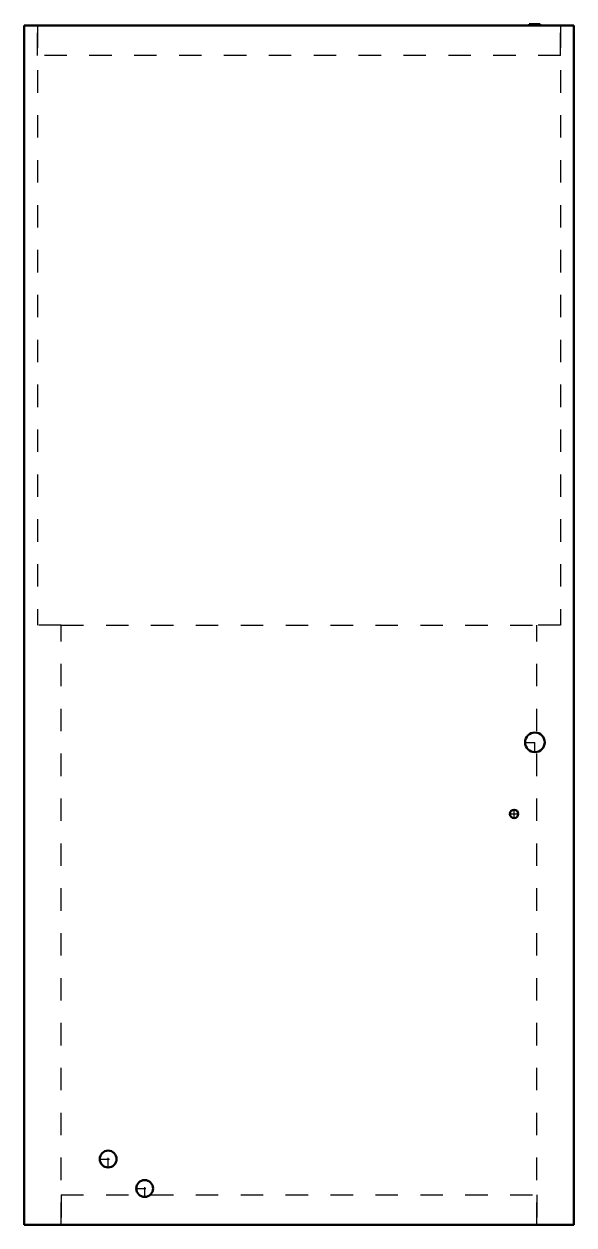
# Model space of a CAD drawing. Header units: inches. Extents: x -12.2 to 12.3, y 0 to 53.5.
import ezdxf

# ---------------------------------------------------------------- set-up
doc = ezdxf.new("R2010")
doc.units = ezdxf.units.IN
doc.header["$MEASUREMENT"] = 0
doc.linetypes.add('Center', pattern=[1.5, 0.45, -0.5, 0.05, -0.5])
doc.linetypes.add('Dashed', pattern=[2, 1, -1])
for name, color, linetype, lineweight in [('AM_0', 7, 'Continuous', 50), ('AM_7', 7, 'Center', 25), ('AM_9', 6, 'Dashed', 25)]:
    doc.layers.add(name, color=color, linetype=linetype, lineweight=lineweight)

# ---------------------------------------------------------------- blocks, each defined once
blk = doc.blocks.new('1_DFVE48DP1400_PART8_0_in_DFVE48DP1400_0')
at = {"layer": 'AM_9'}
for p, q in [((-11.65625, 53.4375), (-11.65625, 26.71875)), ((11.65625, 53.4375), (11.65625, 26.71875)), ((-10.59375, 26.71875), (-11.65625, 26.71875)), ((11.65625, 26.71875), (10.59375, 26.71875))]:
    blk.add_line(p, q, dxfattribs=at)
blk = doc.blocks.new('2_DFVE48DP1400_PART7_0_in_DFVE48DP1400_0')
at = {"layer": 'AM_9'}
for p, q in [((-10.59375, 26.71875), (10.59375, 26.71875)), ((-10.59375, 0), (-10.59375, 26.71875)), ((10.59375, 0), (10.59375, 26.71875))]:
    blk.add_line(p, q, dxfattribs=at)
blk = doc.blocks.new('3_DFVE48DP1400_PART6_0_in_DFVE48DP1400_0')
at = {"layer": 'AM_0'}
for p, q in [((10.25, 53.5), (10.75, 53.5)), ((10.25, 53.5), (10.25, 53.4375)), ((10.75, 53.4375), (10.75, 53.5))]:
    blk.add_line(p, q, dxfattribs=at)
blk = doc.blocks.new('4_DFVE48DP1400_PART5_0_in_DFVE48DP1400_0')
at = {"layer": 'AM_0'}
blk.add_circle((10.51, 21.5), 0.4375, dxfattribs=at)
at = {"layer": 'AM_7'}
for p, q in [((10.51, 21.040625), (10.51, 21.959375)), ((10.050625, 21.5), (10.969375, 21.5))]:
    blk.add_line(p, q, dxfattribs=at)
blk = doc.blocks.new('5_DFVE48DP1400_PART4_0_in_DFVE48DP1400_0')
at = {"layer": 'AM_0'}
blk.add_circle((9.58, 18.3125), 0.1875, dxfattribs=at)
at = {"layer": 'AM_7'}
for p, q in [((9.383125, 18.3125), (9.776875, 18.3125)), ((9.58, 18.115625), (9.58, 18.509375))]:
    blk.add_line(p, q, dxfattribs=at)
blk = doc.blocks.new('6_DFVE48DP1400_PART3_0_in_DFVE48DP1400_0')
at = {"layer": 'AM_0'}
blk.add_circle((-8.5, 2.9375), 0.375, dxfattribs=at)
at = {"layer": 'AM_7'}
for p, q in [((-8.5, 2.54375), (-8.5, 3.33125)), ((-8.89375, 2.9375), (-8.10625, 2.9375))]:
    blk.add_line(p, q, dxfattribs=at)
blk = doc.blocks.new('7_DFVE48DP1400_PART2_0_in_DFVE48DP1400_0')
at = {"layer": 'AM_0'}
blk.add_circle((-6.875, 1.625), 0.375, dxfattribs=at)
at = {"layer": 'AM_7'}
for p, q in [((-7.26875, 1.625), (-6.48125, 1.625)), ((-6.875, 1.23125), (-6.875, 2.01875))]:
    blk.add_line(p, q, dxfattribs=at)
blk = doc.blocks.new('8_DFVE48DP1400_PART1_0_in_DFVE48DP1400_0')
at = {"layer": 'AM_0'}
for p, q in [((12.25, 53.437), (-12.25, 53.437)), ((-12.25, 53.437), (-12.25, 0)), ((12.25, 0), (12.25, 53.437)), ((-12.25, 0), (12.25, 0))]:
    blk.add_line(p, q, dxfattribs=at)
at = {"layer": 'AM_9'}
for p, q in [((-11.656, 52.102), (-11.656, 53.437)), ((11.656, 52.102), (11.656, 53.437)), ((11.656, 52.102), (-11.656, 52.102)), ((-10.594, 1.336), (-10.594, 0)), ((-10.594, 1.336), (10.594, 1.336)), ((10.594, 1.336), (10.594, 0))]:
    blk.add_line(p, q, dxfattribs=at)

msp = doc.modelspace()

# ---------------------------------------------------------------- block references
for name in ['8_DFVE48DP1400_PART1_0_in_DFVE48DP1400_0', '1_DFVE48DP1400_PART8_0_in_DFVE48DP1400_0', '3_DFVE48DP1400_PART6_0_in_DFVE48DP1400_0', '2_DFVE48DP1400_PART7_0_in_DFVE48DP1400_0', '4_DFVE48DP1400_PART5_0_in_DFVE48DP1400_0', '5_DFVE48DP1400_PART4_0_in_DFVE48DP1400_0', '6_DFVE48DP1400_PART3_0_in_DFVE48DP1400_0', '7_DFVE48DP1400_PART2_0_in_DFVE48DP1400_0']:
    msp.add_blockref(name, (0, 0))

doc.saveas('drawing.dxf')
